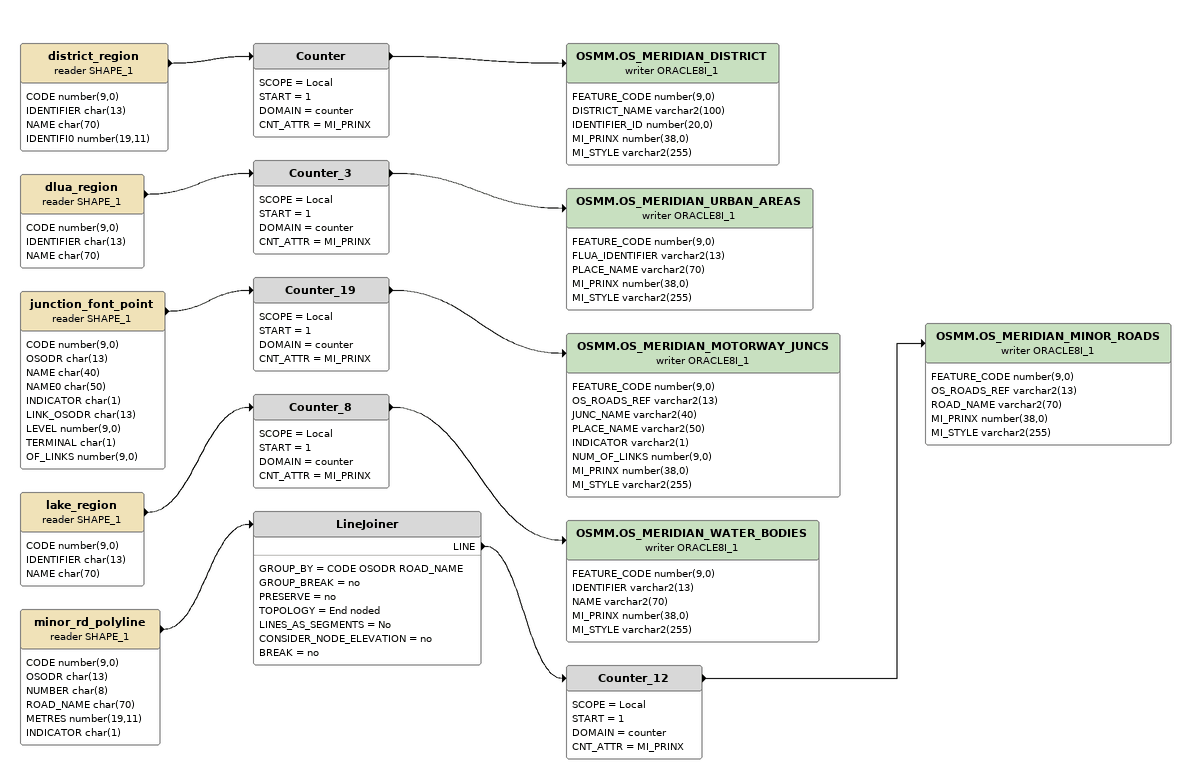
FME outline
district_region (reader SHAPE_1)
    attributes: CODE number(9,0), IDENTIFIER char(13), NAME char(70), IDENTIFI0 number(19,11)
    -> Counter
Counter
    SCOPE = Local
    START = 1
    DOMAIN = counter
    CNT_ATTR = MI_PRINX
    -> OSMM.OS_MERIDIAN_DISTRICT (writer ORACLE8I_1)
OSMM.OS_MERIDIAN_DISTRICT (writer ORACLE8I_1)
    attributes: FEATURE_CODE number(9,0), DISTRICT_NAME varchar2(100), IDENTIFIER_ID number(20,0), MI_PRINX number(38,0), MI_STYLE varchar2(255)
dlua_region (reader SHAPE_1)
    attributes: CODE number(9,0), IDENTIFIER char(13), NAME char(70)
    -> Counter_3
Counter_3
    SCOPE = Local
    START = 1
    DOMAIN = counter
    CNT_ATTR = MI_PRINX
    -> OSMM.OS_MERIDIAN_URBAN_AREAS (writer ORACLE8I_1)
OSMM.OS_MERIDIAN_URBAN_AREAS (writer ORACLE8I_1)
    attributes: FEATURE_CODE number(9,0), FLUA_IDENTIFIER varchar2(13), PLACE_NAME varchar2(70), MI_PRINX number(38,0), MI_STYLE varchar2(255)
junction_font_point (reader SHAPE_1)
    attributes: CODE number(9,0), OSODR char(13), NAME char(40), NAME0 char(50), INDICATOR char(1), LINK_OSODR char(13), LEVEL number(9,0), TERMINAL char(1), OF_LINKS number(9,0)
    -> Counter_19
Counter_19
    SCOPE = Local
    START = 1
    DOMAIN = counter
    CNT_ATTR = MI_PRINX
    -> OSMM.OS_MERIDIAN_MOTORWAY_JUNCS (writer ORACLE8I_1)
OSMM.OS_MERIDIAN_MOTORWAY_JUNCS (writer ORACLE8I_1)
    attributes: FEATURE_CODE number(9,0), OS_ROADS_REF varchar2(13), JUNC_NAME varchar2(40), PLACE_NAME varchar2(50), INDICATOR varchar2(1), NUM_OF_LINKS number(9,0), MI_PRINX number(38,0), MI_STYLE varchar2(255)
lake_region (reader SHAPE_1)
    attributes: CODE number(9,0), IDENTIFIER char(13), NAME char(70)
    -> Counter_8
Counter_8
    SCOPE = Local
    START = 1
    DOMAIN = counter
    CNT_ATTR = MI_PRINX
    -> OSMM.OS_MERIDIAN_WATER_BODIES (writer ORACLE8I_1)
OSMM.OS_MERIDIAN_WATER_BODIES (writer ORACLE8I_1)
    attributes: FEATURE_CODE number(9,0), IDENTIFIER varchar2(13), NAME varchar2(70), MI_PRINX number(38,0), MI_STYLE varchar2(255)
minor_rd_polyline (reader SHAPE_1)
    attributes: CODE number(9,0), OSODR char(13), NUMBER char(8), ROAD_NAME char(70), METRES number(19,11), INDICATOR char(1)
    -> LineJoiner
LineJoiner
    GROUP_BY = CODE OSODR ROAD_NAME
    GROUP_BREAK = no
    PRESERVE = no
    TOPOLOGY = End noded
    LINES_AS_SEGMENTS = No
    CONSIDER_NODE_ELEVATION = no
    BREAK = no
    LINE -> Counter_12
Counter_12
    SCOPE = Local
    START = 1
    DOMAIN = counter
    CNT_ATTR = MI_PRINX
    -> OSMM.OS_MERIDIAN_MINOR_ROADS (writer ORACLE8I_1)
OSMM.OS_MERIDIAN_MINOR_ROADS (writer ORACLE8I_1)
    attributes: FEATURE_CODE number(9,0), OS_ROADS_REF varchar2(13), ROAD_NAME varchar2(70), MI_PRINX number(38,0), MI_STYLE varchar2(255)
